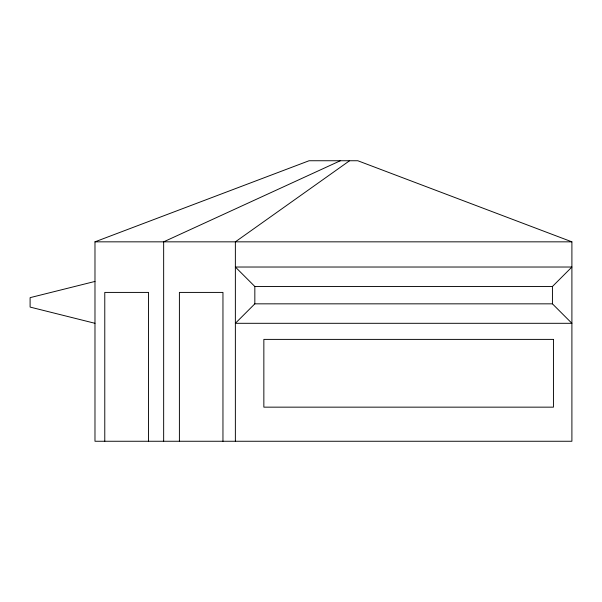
<?xml version="1.0" encoding="UTF-8"?>
<svg xmlns="http://www.w3.org/2000/svg" width="602" height="602" viewBox="0 0 602 602"><rect width="100%" height="100%" fill="white"/><g stroke="black" fill="none" stroke-linecap="round" stroke-linejoin="round"><path stroke-width="0.9" d="M254.834 303.837L235.367 323.304L571.9 323.304L552.433 303.837L254.834 303.837L254.834 286.492L235.367 267.025L571.9 267.025L552.433 286.492L254.834 286.492M349.574 160.742L235.367 241.838L235.367 441.258M340.348 160.742L163.654 241.838L163.654 441.258M94.981 241.838L309.082 160.742L357.799 160.742L571.9 241.838L571.9 441.258L94.981 441.258L94.981 241.838L571.9 241.838M94.981 281.435L30.1 297.651L30.1 307.08L94.981 323.304M552.433 286.492L552.433 303.837M222.958 441.258L222.958 292.414L179.404 292.414L179.404 441.258M148.543 441.258L148.543 292.414L104.778 292.414L104.778 441.258M553.441 339.393L263.849 339.393L263.849 407.155L553.441 407.155L553.441 339.393"/></g></svg>
